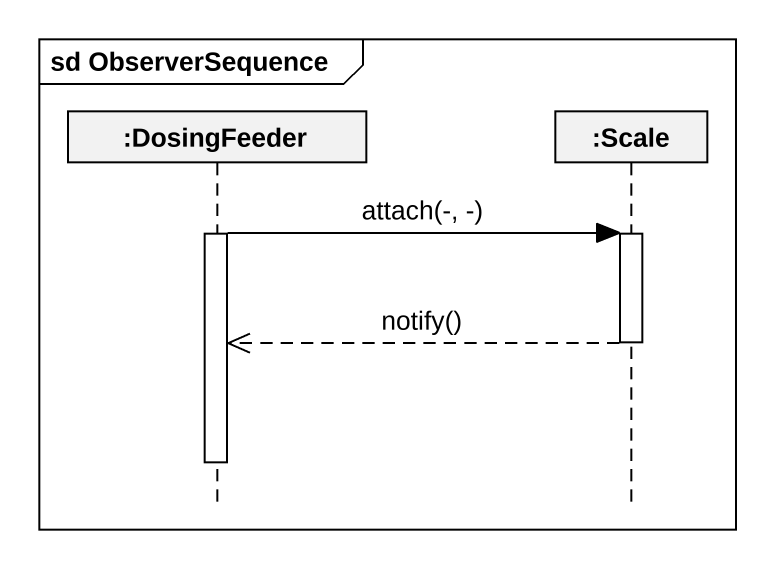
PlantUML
@startuml
mainframe sd ObserverSequence
hide footbox
participant ":DosingFeeder" as DosingFeeder
participant ":Scale" as Scale_

activate DosingFeeder
DosingFeeder -> Scale_ : attach(-, -)
activate Scale_
Scale_ -->> DosingFeeder : notify()
deactivate Scale_
deactivate DosingFeeder
@enduml
